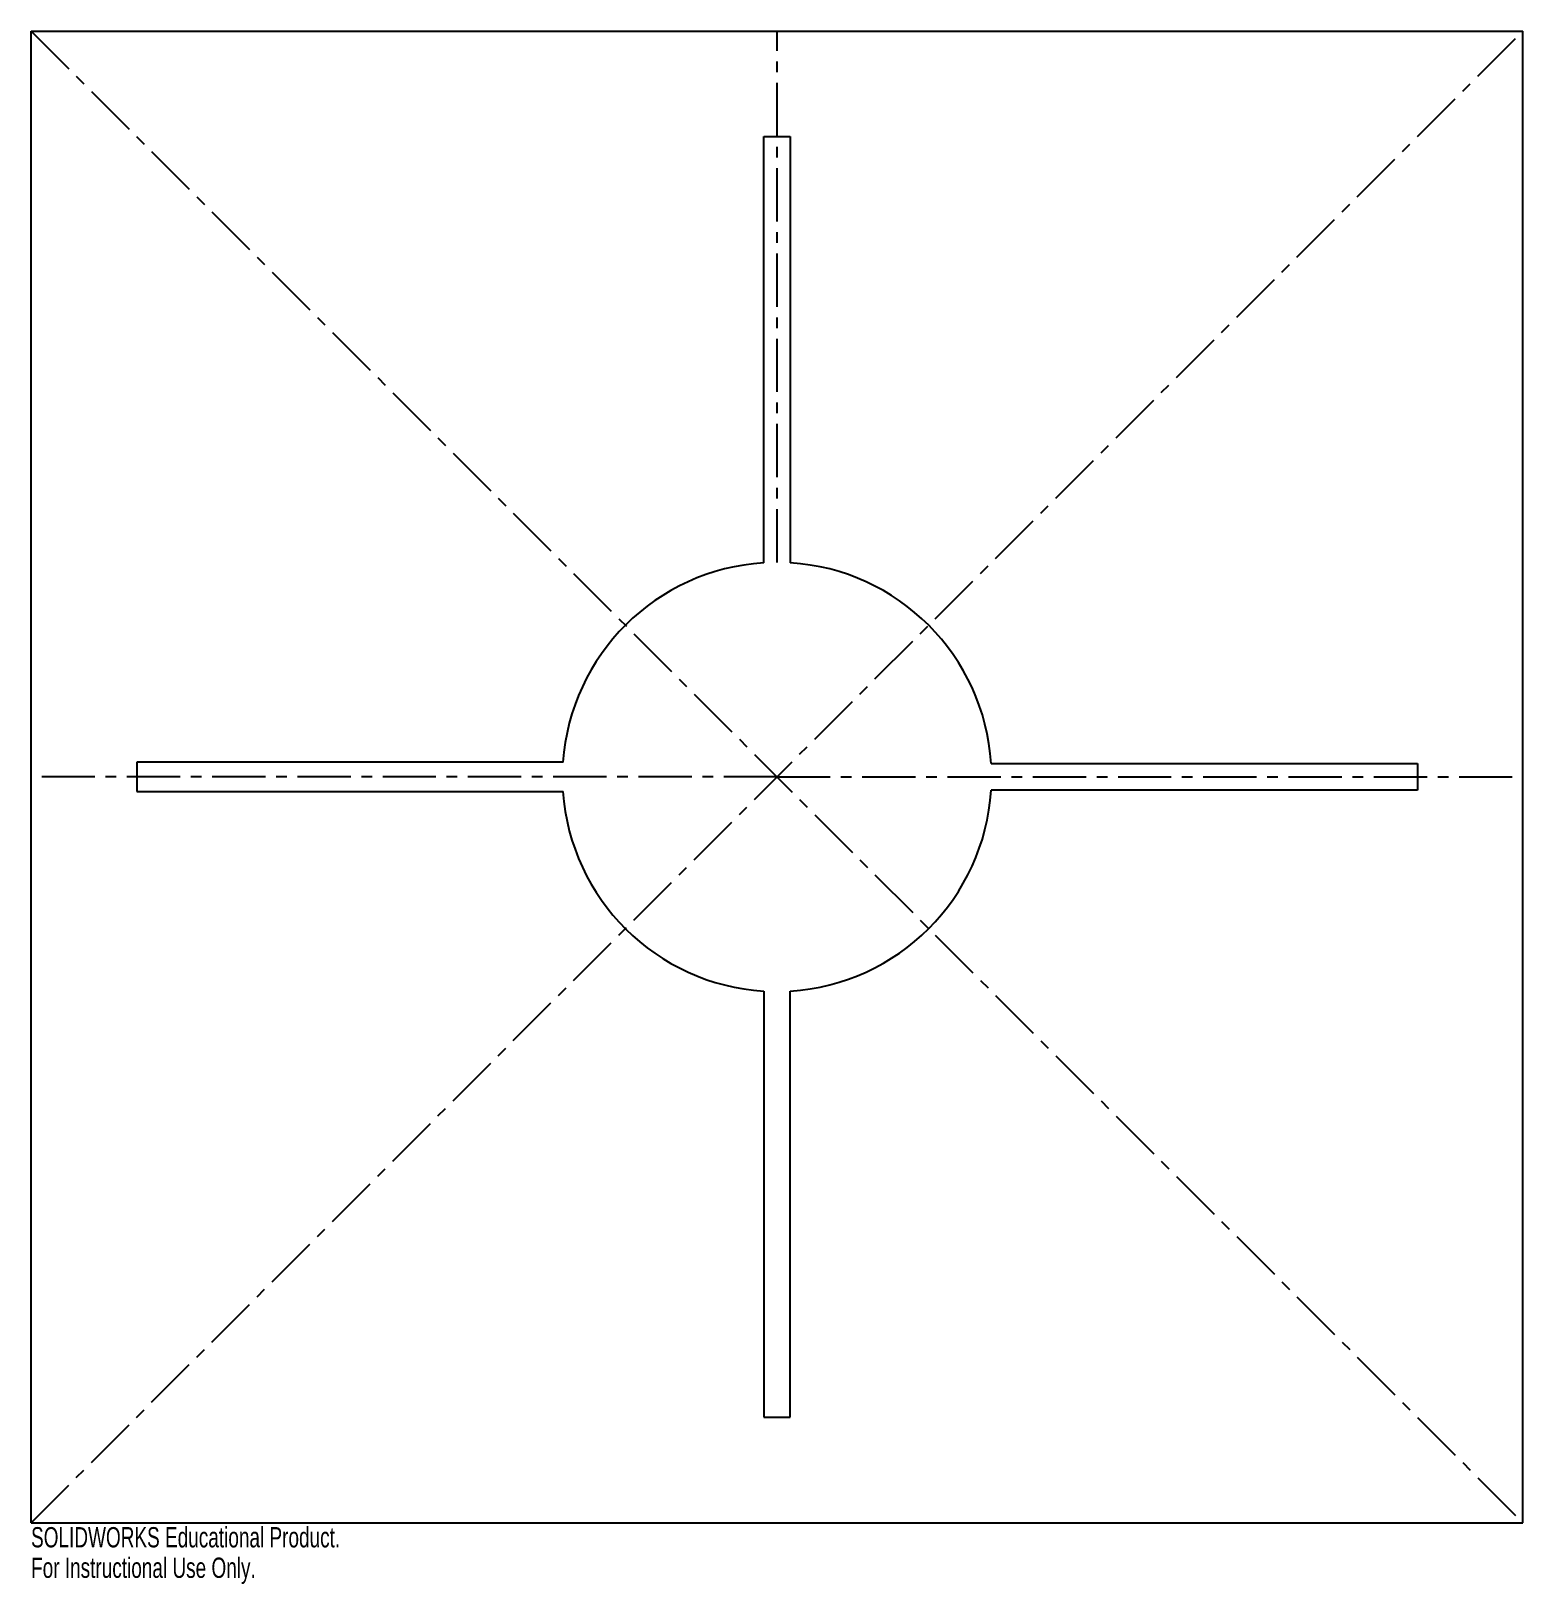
# Model space of a CAD drawing. Header units: inches. Extents: x -7 to 7, y -7.6 to 7.
import ezdxf

# ---------------------------------------------------------------- set-up
doc = ezdxf.new("R2010")
doc.units = ezdxf.units.IN
doc.header["$MEASUREMENT"] = 0
doc.header["$PDSIZE"] = -1
doc.linetypes.add('CENTERX2', pattern=[0.8, 0.5, -0.1, 0.1, -0.1])
doc.styles.add('SLDTEXTSTYLE0', font='TXT', dxfattribs={"width": 0.7})

msp = doc.modelspace()

# ---------------------------------------------------------------- linework, layer by layer
at = {"color": 7, "linetype": 'Continuous'}
for p, q in [((-7, -7), (-7, 7)), ((-7, 7), (7, 7)), ((7, -7), (7, 7)), ((-0.125, 2.009), (-0.125, 6.009)), ((-0.125, 6.009), (0.125, 6.009)), ((0.125, 6.009), (0.125, 2.009)), ((-2.008, 0.138), (-6.008, 0.138)), ((-6.008, 0.138), (-6.008, -0.138)), ((2.009, 0.125), (6.009, 0.125)), ((6.009, 0.125), (6.009, -0.125)), ((-6.008, -0.138), (-2.008, -0.138)), ((6.009, -0.125), (2.009, -0.125)), ((-0.125, -2.009), (-0.125, -6.009)), ((0.125, -6.009), (0.125, -2.009)), ((-0.125, -6.009), (0.125, -6.009)), ((-7, -7), (7, -7))]:
    msp.add_line(p, q, dxfattribs=at)
at = {"color": 7, "linetype": 'CENTERX2'}
for p, q in [((-7, -7), (7, 7)), ((-7, 7), (7, -7)), ((0, 2.013), (0, 7)), ((0, 0), (-7, 0)), ((0, 0), (7, 0))]:
    msp.add_line(p, q, dxfattribs=at)
at = {"color": 7, "linetype": 'Continuous'}
for start, end in [(93.561, 176.0823), (3.561, 86.439), (183.9177, 266.439), (273.561, 356.439)]:
    msp.add_arc((0, 0), 2.013, start, end, dxfattribs=at)
msp.add_point((0, 0), dxfattribs=at)

# ---------------------------------------------------------------- texts
at = {"color": 7, "linetype": 'Continuous', "char_height": 0.1903, "attachment_point": 1, "style": 'SLDTEXTSTYLE0'}
for s, insert in [('SOLIDWORKS Educational Product.', (-7, -7.04)), ('For Instructional Use Only.', (-7, -7.326))]:
    msp.add_mtext(s, dxfattribs=dict(at, insert=insert))

doc.saveas('drawing.dxf')
